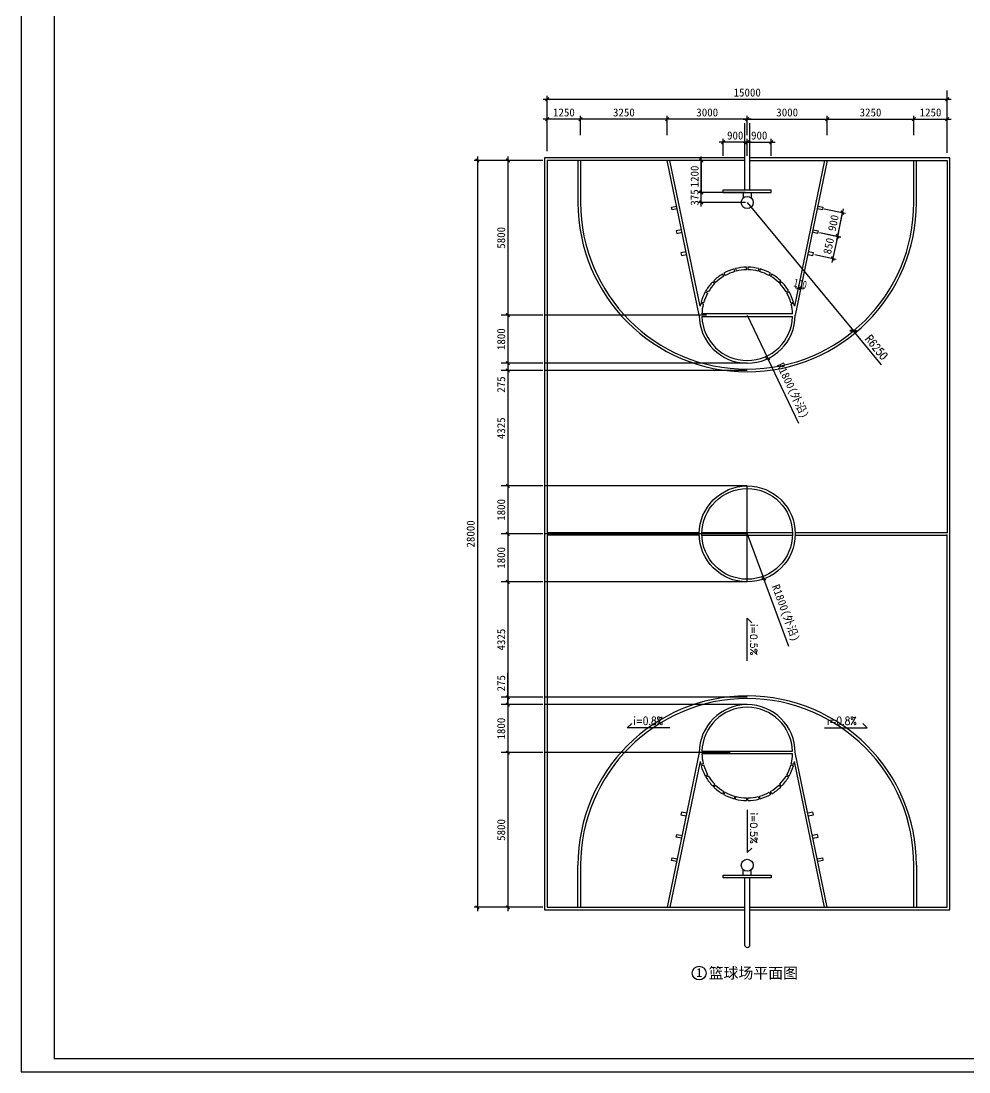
# Model space of a CAD drawing. Header units: inches. Extents: x -2316 to 955, y -265 to 742.
# Drawn here: x 59.5 to 415.1, y -265.1 to 128.9 of the extents above; entities that cross this region are included whole.
import ezdxf

# ---------------------------------------------------------------- set-up
doc = ezdxf.new("R2010")
doc.units = ezdxf.units.IN
doc.header["$LTSCALE"] = 1000
doc.header["$MEASUREMENT"] = 0
doc.linetypes.add('ACAD_ISO02W100', pattern=[15, 12, -3])
doc.layers.add('0zd', color=255, linetype='Continuous')
doc.layers.add('文字和字符', color=7, linetype='Continuous')
doc.styles.add('DIM_FONT', font='SIMPLEX.shx', dxfattribs={"width": 0.8})
doc.styles.get("Standard").update_dxf_attribs({"font": ''})
doc.styles.add('宋体', font='', dxfattribs={"width": 0.8})
doc.styles.add('样式 2', font='')
doc.styles.get('Standard').set_extended_font_data('SimSun')
doc.styles.get('宋体').set_extended_font_data('SimSun')
doc.styles.get('样式 2').set_extended_font_data('SimSun')
doc.dimstyles.new('DIMN25', dxfattribs={"dimscale": 0.25, "dimtxt": 12, "dimasz": 0.03, "dimexe": 2, "dimexo": 4, "dimgap": 1, "dimtad": 1, "dimdec": 1, "dimzin": 0, "dimdsep": 46, "dimtxsty": 'DIM_FONT', "dimblk": '_DIMX', "dimcen": 0, "dimdle": 0.375, "dimclrt": 7, "dimadec": 0, "dimazin": 0, "dimtfac": 1, "dimtdec": 1, "dimtix": 1, "dimtmove": 2, "dimatfit": 3, "dimldrblk": '_DIMX', "dimfxl": 1, "dimtolj": 1, "dimtzin": 0, "dimarcsym": 0})
doc.dimstyles.new('ISO-25', dxfattribs={"dimtxt": 2.5, "dimasz": 2.5, "dimexe": 1.25, "dimexo": 0.625, "dimtad": 1, "dimtxsty": 'Standard', "dimblk": 'ARCHTICK', "dimcen": 2.5, "dimadec": 0, "dimazin": 0, "dimtfac": 1, "dimtmove": 0, "dimatfit": 3, "dimldrblk": 'ARCHTICK', "dimfxl": 1.25, "dimarcsym": 0})

# ---------------------------------------------------------------- blocks, each defined once
blk = doc.blocks.new('_ArchTick')
at = {"color": 0, "linetype": 'ByBlock', "const_width": 0.4}
blk.add_lwpolyline([(-0.5, -0.5), (0.5, 0.5)], dxfattribs=at)
blk = doc.blocks.new('*D508')
at = {"color": 0, "lineweight": -2, "transparency": 16777216}
for p, q in [((-1.5, 146.84), (10.5, 146.84)), ((0, 141.72), (0, 148.09)), ((9, 141.72), (9, 148.09))]:
    blk.add_line(p, q, dxfattribs=at)
at = {"layer": 'Defpoints', "color": 0, "transparency": 16777216}
for p in [(9, 146.84), (0, 141.09), (9, 141.09)]:
    blk.add_point(p, dxfattribs=at)
at = {"color": 0, "lineweight": -2, "transparency": 16777216, "xscale": 1.3, "yscale": 1.3, "zscale": 1.3, "rotation": 180}
blk.add_blockref('_ArchTick', (0, 146.84), dxfattribs=at)
at = {"color": 0, "lineweight": -2, "transparency": 16777216, "xscale": 1.3, "yscale": 1.3, "zscale": 1.3}
blk.add_blockref('_ArchTick', (9, 146.84), dxfattribs=at)
at = {"color": 0, "transparency": 16777216, "insert": (4.5, 149.34), "char_height": 3, "attachment_point": 5}
blk.add_mtext('900', dxfattribs=at)
blk = doc.blocks.new('*D509')
at = {"color": 0, "lineweight": -2, "transparency": 16777216}
for p, q in [((1.5, 146.84), (-10.5, 146.84)), ((-9, 141.78), (-9, 148.09)), ((0, 141.78), (0, 148.09))]:
    blk.add_line(p, q, dxfattribs=at)
at = {"layer": 'Defpoints', "color": 0, "transparency": 16777216}
for p in [(-9, 146.84), (-9, 141.16), (0, 141.16)]:
    blk.add_point(p, dxfattribs=at)
at = {"color": 0, "lineweight": -2, "transparency": 16777216, "xscale": 1.3, "yscale": 1.3, "zscale": 1.3, "rotation": 180}
blk.add_blockref('_ArchTick', (-9, 146.84), dxfattribs=at)
at = {"color": 0, "lineweight": -2, "transparency": 16777216, "xscale": 1.3, "yscale": 1.3, "zscale": 1.3}
blk.add_blockref('_ArchTick', (0, 146.84), dxfattribs=at)
at = {"color": 0, "transparency": 16777216, "insert": (-4.5, 149.34), "char_height": 3, "attachment_point": 5}
blk.add_mtext('900', dxfattribs=at)
blk = doc.blocks.new('*D510')
at = {"color": 0, "lineweight": -2, "transparency": 16777216}
for p, q in [((1.5, 155.49), (-31.5, 155.49)), ((-30, 149.49), (-30, 156.74)), ((0, 149.49), (0, 156.74))]:
    blk.add_line(p, q, dxfattribs=at)
at = {"layer": 'Defpoints', "color": 0, "transparency": 16777216}
for p in [(-30, 155.49), (-30, 148.86), (0, 148.86)]:
    blk.add_point(p, dxfattribs=at)
at = {"color": 0, "lineweight": -2, "transparency": 16777216, "xscale": 1.3, "yscale": 1.3, "zscale": 1.3, "rotation": 180}
blk.add_blockref('_ArchTick', (-30, 155.49), dxfattribs=at)
at = {"color": 0, "lineweight": -2, "transparency": 16777216, "xscale": 1.3, "yscale": 1.3, "zscale": 1.3}
blk.add_blockref('_ArchTick', (0, 155.49), dxfattribs=at)
at = {"color": 0, "transparency": 16777216, "insert": (-15, 157.99), "char_height": 3, "attachment_point": 5}
blk.add_mtext('3000', dxfattribs=at)
blk = doc.blocks.new('*D511')
at = {"color": 0, "lineweight": -2, "transparency": 16777216}
for p, q in [((-28.5, 155.49), (-64, 155.49)), ((-62.5, 149.49), (-62.5, 156.74)), ((-30, 149.49), (-30, 156.74))]:
    blk.add_line(p, q, dxfattribs=at)
at = {"layer": 'Defpoints', "color": 0, "transparency": 16777216}
for p in [(-62.5, 155.49), (-62.5, 148.86), (-30, 148.86)]:
    blk.add_point(p, dxfattribs=at)
at = {"color": 0, "lineweight": -2, "transparency": 16777216, "xscale": 1.3, "yscale": 1.3, "zscale": 1.3, "rotation": 180}
blk.add_blockref('_ArchTick', (-62.5, 155.49), dxfattribs=at)
at = {"color": 0, "lineweight": -2, "transparency": 16777216, "xscale": 1.3, "yscale": 1.3, "zscale": 1.3}
blk.add_blockref('_ArchTick', (-30, 155.49), dxfattribs=at)
at = {"color": 0, "transparency": 16777216, "insert": (-46.25, 157.99), "char_height": 3, "attachment_point": 5}
blk.add_mtext('3250', dxfattribs=at)
blk = doc.blocks.new('*D512')
at = {"color": 0, "lineweight": -2, "transparency": 16777216}
for p, q in [((-61, 155.49), (-76.5, 155.49)), ((-75, 149.49), (-75, 156.74)), ((-62.5, 149.49), (-62.5, 156.74))]:
    blk.add_line(p, q, dxfattribs=at)
at = {"layer": 'Defpoints', "color": 0, "transparency": 16777216}
for p in [(-75, 155.49), (-75, 148.86), (-62.5, 148.86)]:
    blk.add_point(p, dxfattribs=at)
at = {"color": 0, "lineweight": -2, "transparency": 16777216, "xscale": 1.3, "yscale": 1.3, "zscale": 1.3, "rotation": 180}
blk.add_blockref('_ArchTick', (-75, 155.49), dxfattribs=at)
at = {"color": 0, "lineweight": -2, "transparency": 16777216, "xscale": 1.3, "yscale": 1.3, "zscale": 1.3}
blk.add_blockref('_ArchTick', (-62.5, 155.49), dxfattribs=at)
at = {"color": 0, "transparency": 16777216, "insert": (-68.75, 157.99), "char_height": 3, "attachment_point": 5}
blk.add_mtext('1250', dxfattribs=at)
blk = doc.blocks.new('*D513')
at = {"color": 0, "lineweight": -2, "transparency": 16777216}
for p, q in [((-76.5, 162.95), (76.5, 162.95)), ((-75, 143.48), (-75, 164.2)), ((75, 143.48), (75, 164.2))]:
    blk.add_line(p, q, dxfattribs=at)
at = {"layer": 'Defpoints', "color": 0, "transparency": 16777216}
for p in [(75, 162.95), (-75, 142.85), (75, 142.85)]:
    blk.add_point(p, dxfattribs=at)
at = {"color": 0, "lineweight": -2, "transparency": 16777216, "xscale": 1.3, "yscale": 1.3, "zscale": 1.3, "rotation": 180}
blk.add_blockref('_ArchTick', (-75, 162.95), dxfattribs=at)
at = {"color": 0, "lineweight": -2, "transparency": 16777216, "xscale": 1.3, "yscale": 1.3, "zscale": 1.3}
blk.add_blockref('_ArchTick', (75, 162.95), dxfattribs=at)
at = {"color": 0, "transparency": 16777216, "insert": (0, 165.45), "char_height": 3, "attachment_point": 5}
blk.add_mtext('15000', dxfattribs=at)
blk = doc.blocks.new('*D376')
at = {"color": 0, "lineweight": -2, "transparency": 16777216}
for p, q in [((-970.53, 83.89), (-979.37, 83.89)), ((-978.12, 70.39), (-978.12, 85.39)), ((-970.53, 71.89), (-979.37, 71.89))]:
    blk.add_line(p, q, dxfattribs=at)
at = {"layer": 'Defpoints', "color": 0, "transparency": 16777216}
for p in [(-978.12, 83.89), (-969.9, 83.89), (-969.9, 71.89)]:
    blk.add_point(p, dxfattribs=at)
at = {"color": 0, "lineweight": -2, "transparency": 16777216, "xscale": 1.3, "yscale": 1.3, "zscale": 1.3}
for p, rotation in [((-978.12, 83.89), 90), ((-978.12, 71.89), 270)]:
    blk.add_blockref('_ArchTick', p, dxfattribs=dict(at, rotation=rotation))
at = {"color": 0, "transparency": 16777216, "insert": (-980.62, 77.89), "char_height": 3, "attachment_point": 5, "rotation": 90}
blk.add_mtext('1200', dxfattribs=at)
blk = doc.blocks.new('*D377')
at = {"color": 0, "lineweight": -2, "transparency": 16777216}
for p, q in [((-961.53, 71.89), (-979.37, 71.89)), ((-978.12, 66.64), (-978.12, 73.39)), ((-961.53, 68.14), (-979.37, 68.14))]:
    blk.add_line(p, q, dxfattribs=at)
at = {"layer": 'Defpoints', "color": 0, "transparency": 16777216}
for p in [(-978.12, 71.89), (-960.9, 71.89), (-960.9, 68.14)]:
    blk.add_point(p, dxfattribs=at)
at = {"color": 0, "lineweight": -2, "transparency": 16777216, "xscale": 1.3, "yscale": 1.3, "zscale": 1.3}
for p, rotation in [((-978.12, 71.89), 90), ((-978.12, 68.14), 270)]:
    blk.add_blockref('_ArchTick', p, dxfattribs=dict(at, rotation=rotation))
at = {"color": 0, "transparency": 16777216, "insert": (-980.62, 70.01), "char_height": 3, "attachment_point": 5, "rotation": 90}
blk.add_mtext('375', dxfattribs=at)
blk = doc.blocks.new('*D521')
at = {"color": 0, "lineweight": -2, "transparency": 16777216}
for p, q in [((28.92, 121.84), (36.89, 120.19)), ((35.97, 121.92), (33.54, 110.16)), ((27.1, 113.03), (35.07, 111.38))]:
    blk.add_line(p, q, dxfattribs=at)
at = {"layer": 'Defpoints', "color": 0, "transparency": 16777216}
for p in [(28.31, 121.97), (26.49, 113.15), (33.84, 111.63)]:
    blk.add_point(p, dxfattribs=at)
at = {"color": 0, "lineweight": -2, "transparency": 16777216, "xscale": 1.3, "yscale": 1.3, "zscale": 1.3}
for p, rotation in [((35.67, 120.45), 78.31063082075683), ((33.84, 111.63), 258.3106308207569)]:
    blk.add_blockref('_ArchTick', p, dxfattribs=dict(at, rotation=rotation))
at = {"color": 0, "transparency": 16777216, "insert": (32.31, 116.55), "char_height": 3, "attachment_point": 5, "rotation": 78.3106}
blk.add_mtext('900', dxfattribs=at)
blk = doc.blocks.new('*D378')
at = {"color": 0, "lineweight": -2, "transparency": 16777216}
for p, q in [((-933.74, 56.9), (-925.79, 55.19)), ((-926.69, 56.92), (-929.11, 45.68)), ((-935.53, 48.59), (-927.57, 46.88))]:
    blk.add_line(p, q, dxfattribs=at)
at = {"layer": 'Defpoints', "color": 0, "transparency": 16777216}
for p in [(-934.35, 57.03), (-936.14, 48.72), (-928.79, 47.14)]:
    blk.add_point(p, dxfattribs=at)
at = {"color": 0, "lineweight": -2, "transparency": 16777216, "xscale": 1.3, "yscale": 1.3, "zscale": 1.3}
for p, rotation in [((-927.01, 55.45), 77.88934591628517), ((-928.79, 47.14), 257.8893459162852)]:
    blk.add_blockref('_ArchTick', p, dxfattribs=dict(at, rotation=rotation))
at = {"color": 0, "transparency": 16777216, "insert": (-930.35, 51.82), "char_height": 3, "attachment_point": 5, "rotation": 77.8893}
blk.add_mtext('850', dxfattribs=at)
blk = doc.blocks.new('_DIMX')
blk.add_line((-150, 0), (150, 0))
at = {"const_width": 50}
blk.add_lwpolyline([(-70, -70), (70, 70)], dxfattribs=at)
blk = doc.blocks.new('*D514')
at = {"color": 0, "lineweight": -2, "transparency": 16777216}
for p, q in [((19.07, 92.16), (19.07, 92.16)), ((19.08, 92.16), (20.06, 91.96)), ((19.28, 93.14), (19.18, 92.65)), ((20.07, 91.95), (20.07, 91.95)), ((20.26, 92.94), (20.16, 92.45))]:
    blk.add_line(p, q, dxfattribs=at)
at = {"layer": 'Defpoints', "color": 0, "transparency": 16777216}
for p in [(19.08, 92.16), (20.06, 91.96), (20.06, 91.96)]:
    blk.add_point(p, dxfattribs=at)
at = {"color": 0, "lineweight": -2, "transparency": 16777216, "xscale": 0.0075, "yscale": 0.0075, "zscale": 0.0075}
for p, rotation in [((19.08, 92.16), 348.3106308461524), ((20.06, 91.96), 168.3106308461524)]:
    blk.add_blockref('_DIMX', p, dxfattribs=dict(at, rotation=rotation))
at = {"color": 7, "transparency": 16777216, "insert": (19.92, 93.77), "char_height": 3, "attachment_point": 5, "rotation": 348.3106, "style": '宋体'}
blk.add_mtext('\\A1;100', dxfattribs=at)
blk = doc.blocks.new('*D515')
at = {"color": 0, "lineweight": -2, "transparency": 16777216}
for p in [(0, 82), (19.31, 41.35)]:
    blk.add_line(p, (7.72, 65.74), dxfattribs=at)
at = {"layer": 'Defpoints', "color": 0, "transparency": 16777216}
for p in [(0, 82), (7.72, 65.74)]:
    blk.add_point(p, dxfattribs=at)
at = {"color": 0, "lineweight": -2, "transparency": 16777216, "xscale": 1.3, "yscale": 1.3, "zscale": 1.3, "rotation": 115.4109211447206}
blk.add_blockref('_ArchTick', (7.72, 65.74), dxfattribs=at)
at = {"color": 0, "transparency": 16777216, "insert": (16.72, 53.63), "char_height": 3, "attachment_point": 5, "rotation": 295.4109}
blk.add_mtext('R1800(外沿)', dxfattribs=at)
blk = doc.blocks.new('*D516')
at = {"color": 0, "lineweight": -2, "transparency": 16777216}
for p in [(0, 0), (15.61, -42.21)]:
    blk.add_line(p, (6.24, -16.88), dxfattribs=at)
at = {"layer": 'Defpoints', "color": 0, "transparency": 16777216}
for p in [(0, 0), (6.24, -16.88)]:
    blk.add_point(p, dxfattribs=at)
at = {"color": 0, "lineweight": -2, "transparency": 16777216, "xscale": 1.3, "yscale": 1.3, "zscale": 1.3, "rotation": 110.291299989777}
blk.add_blockref('_ArchTick', (6.24, -16.88), dxfattribs=at)
at = {"color": 0, "transparency": 16777216, "insert": (14.13, -29.75), "char_height": 3, "attachment_point": 5, "rotation": 290.2913}
blk.add_mtext('R1800(外沿)', dxfattribs=at)
blk = doc.blocks.new('*D379')
at = {"color": 0, "lineweight": -2, "transparency": 16777216}
for p, q in [((-1037.53, 25.89), (-1051.92, 25.89)), ((-1050.67, 27.39), (-1050.67, 6.39)), ((-1037.53, 7.89), (-1051.92, 7.89))]:
    blk.add_line(p, q, dxfattribs=at)
at = {"layer": 'Defpoints', "color": 0, "transparency": 16777216}
for p in [(-1036.9, 25.89), (-1050.67, 7.89), (-1036.9, 7.89)]:
    blk.add_point(p, dxfattribs=at)
at = {"color": 0, "lineweight": -2, "transparency": 16777216, "xscale": 1.3, "yscale": 1.3, "zscale": 1.3}
for p, rotation in [((-1050.67, 25.89), 90), ((-1050.67, 7.89), 270)]:
    blk.add_blockref('_ArchTick', p, dxfattribs=dict(at, rotation=rotation))
at = {"color": 0, "transparency": 16777216, "insert": (-1053.17, 16.89), "char_height": 3, "attachment_point": 5, "rotation": 90}
blk.add_mtext('1800', dxfattribs=at)
blk = doc.blocks.new('*D380')
at = {"color": 0, "lineweight": -2, "transparency": 16777216}
for p, q in [((-1037.53, 7.89), (-1051.92, 7.89)), ((-1050.67, 9.39), (-1050.67, 5.14)), ((-1037.53, 5.14), (-1051.92, 5.14)), ((-1050.67, 5.14), (-1050.67, -4.08))]:
    blk.add_line(p, q, dxfattribs=at)
at = {"layer": 'Defpoints', "color": 0, "transparency": 16777216}
for p in [(-1036.9, 7.89), (-1050.67, 5.14), (-1036.9, 5.14)]:
    blk.add_point(p, dxfattribs=at)
at = {"color": 0, "lineweight": -2, "transparency": 16777216, "xscale": 1.3, "yscale": 1.3, "zscale": 1.3}
for p, rotation in [((-1050.67, 7.89), 90), ((-1050.67, 5.14), 270)]:
    blk.add_blockref('_ArchTick', p, dxfattribs=dict(at, rotation=rotation))
at = {"color": 0, "transparency": 16777216, "insert": (-1053.17, -0.12), "char_height": 3, "attachment_point": 5, "rotation": 90}
blk.add_mtext('275', dxfattribs=at)
blk = doc.blocks.new('*D381')
at = {"color": 0, "lineweight": -2, "transparency": 16777216}
for p, q in [((-1037.53, 5.14), (-1051.92, 5.14)), ((-1050.67, 6.64), (-1050.67, -39.61)), ((-1037.53, -38.11), (-1051.92, -38.11))]:
    blk.add_line(p, q, dxfattribs=at)
at = {"layer": 'Defpoints', "color": 0, "transparency": 16777216}
for p in [(-1036.9, 5.14), (-1050.67, -38.11), (-1036.9, -38.11)]:
    blk.add_point(p, dxfattribs=at)
at = {"color": 0, "lineweight": -2, "transparency": 16777216, "xscale": 1.3, "yscale": 1.3, "zscale": 1.3}
for p, rotation in [((-1050.67, 5.14), 90), ((-1050.67, -38.11), 270)]:
    blk.add_blockref('_ArchTick', p, dxfattribs=dict(at, rotation=rotation))
at = {"color": 0, "transparency": 16777216, "insert": (-1053.17, -16.49), "char_height": 3, "attachment_point": 5, "rotation": 90}
blk.add_mtext('4325', dxfattribs=at)
blk = doc.blocks.new('*D382')
at = {"color": 0, "lineweight": -2, "transparency": 16777216}
for p, q in [((-1037.53, -38.11), (-1051.92, -38.11)), ((-1050.67, -36.61), (-1050.67, -57.61)), ((-1037.53, -56.11), (-1051.92, -56.11))]:
    blk.add_line(p, q, dxfattribs=at)
at = {"layer": 'Defpoints', "color": 0, "transparency": 16777216}
for p in [(-1036.9, -38.11), (-1050.67, -56.11), (-1036.9, -56.11)]:
    blk.add_point(p, dxfattribs=at)
at = {"color": 0, "lineweight": -2, "transparency": 16777216, "xscale": 1.3, "yscale": 1.3, "zscale": 1.3}
for p, rotation in [((-1050.67, -38.11), 90), ((-1050.67, -56.11), 270)]:
    blk.add_blockref('_ArchTick', p, dxfattribs=dict(at, rotation=rotation))
at = {"color": 0, "transparency": 16777216, "insert": (-1053.17, -47.11), "char_height": 3, "attachment_point": 5, "rotation": 90}
blk.add_mtext('1800', dxfattribs=at)
blk = doc.blocks.new('*D383')
at = {"color": 0, "lineweight": -2, "transparency": 16777216}
for p, q in [((-1050.67, -54.61), (-1050.67, -75.61)), ((-1037.53, -56.11), (-1051.92, -56.11)), ((-1037.53, -74.11), (-1051.92, -74.11))]:
    blk.add_line(p, q, dxfattribs=at)
at = {"layer": 'Defpoints', "color": 0, "transparency": 16777216}
for p in [(-1036.9, -56.11), (-1050.67, -74.11), (-1036.9, -74.11)]:
    blk.add_point(p, dxfattribs=at)
at = {"color": 0, "lineweight": -2, "transparency": 16777216, "xscale": 1.3, "yscale": 1.3, "zscale": 1.3}
for p, rotation in [((-1050.67, -56.11), 90), ((-1050.67, -74.11), 270)]:
    blk.add_blockref('_ArchTick', p, dxfattribs=dict(at, rotation=rotation))
at = {"color": 0, "transparency": 16777216, "insert": (-1053.17, -65.11), "char_height": 3, "attachment_point": 5, "rotation": 90}
blk.add_mtext('1800', dxfattribs=at)
blk = doc.blocks.new('*D384')
at = {"color": 0, "lineweight": -2, "transparency": 16777216}
for p, q in [((-1037.53, -74.11), (-1051.92, -74.11)), ((-1050.67, -72.61), (-1050.67, -118.86)), ((-1037.53, -117.36), (-1051.92, -117.36))]:
    blk.add_line(p, q, dxfattribs=at)
at = {"layer": 'Defpoints', "color": 0, "transparency": 16777216}
for p in [(-1036.9, -74.11), (-1050.67, -117.36), (-1036.9, -117.36)]:
    blk.add_point(p, dxfattribs=at)
at = {"color": 0, "lineweight": -2, "transparency": 16777216, "xscale": 1.3, "yscale": 1.3, "zscale": 1.3}
for p, rotation in [((-1050.67, -74.11), 90), ((-1050.67, -117.36), 270)]:
    blk.add_blockref('_ArchTick', p, dxfattribs=dict(at, rotation=rotation))
at = {"color": 0, "transparency": 16777216, "insert": (-1053.17, -95.74), "char_height": 3, "attachment_point": 5, "rotation": 90}
blk.add_mtext('4325', dxfattribs=at)
blk = doc.blocks.new('*D522')
at = {"color": 0, "lineweight": -2, "transparency": 16777216}
for p, q in [((-89.76, -61.25), (-89.76, -52.03)), ((-76.62, -61.25), (-91.01, -61.25)), ((-89.76, -64), (-89.76, -59.75)), ((-76.62, -64), (-91.01, -64))]:
    blk.add_line(p, q, dxfattribs=at)
at = {"layer": 'Defpoints', "color": 0, "transparency": 16777216}
for p in [(-76, -61.25), (-89.76, -64), (-76, -64)]:
    blk.add_point(p, dxfattribs=at)
at = {"color": 0, "lineweight": -2, "transparency": 16777216, "xscale": 1.3, "yscale": 1.3, "zscale": 1.3}
for p, rotation in [((-89.76, -61.25), 90), ((-89.76, -64), 270)]:
    blk.add_blockref('_ArchTick', p, dxfattribs=dict(at, rotation=rotation))
at = {"color": 0, "transparency": 16777216, "insert": (-92.26, -55.99), "char_height": 3, "attachment_point": 5, "rotation": 90}
blk.add_mtext('275', dxfattribs=at)
blk = doc.blocks.new('*D385')
at = {"color": 0, "lineweight": -2, "transparency": 16777216}
for p, q in [((-1037.53, -120.11), (-1051.92, -120.11)), ((-1050.67, -118.61), (-1050.67, -139.61)), ((-1037.53, -138.11), (-1051.92, -138.11))]:
    blk.add_line(p, q, dxfattribs=at)
at = {"layer": 'Defpoints', "color": 0, "transparency": 16777216}
for p in [(-1036.9, -120.11), (-1050.67, -138.11), (-1036.9, -138.11)]:
    blk.add_point(p, dxfattribs=at)
at = {"color": 0, "lineweight": -2, "transparency": 16777216, "xscale": 1.3, "yscale": 1.3, "zscale": 1.3}
for p, rotation in [((-1050.67, -120.11), 90), ((-1050.67, -138.11), 270)]:
    blk.add_blockref('_ArchTick', p, dxfattribs=dict(at, rotation=rotation))
at = {"color": 0, "transparency": 16777216, "insert": (-1053.17, -129.11), "char_height": 3, "attachment_point": 5, "rotation": 90}
blk.add_mtext('1800', dxfattribs=at)
blk = doc.blocks.new('*D386')
at = {"color": 0, "lineweight": -2, "transparency": 16777216}
for p, q in [((-1050.67, -136.61), (-1050.67, -197.61)), ((-1037.53, -138.11), (-1051.92, -138.11)), ((-1037.53, -196.11), (-1051.92, -196.11))]:
    blk.add_line(p, q, dxfattribs=at)
at = {"layer": 'Defpoints', "color": 0, "transparency": 16777216}
for p in [(-1036.9, -138.11), (-1050.67, -196.11), (-1036.9, -196.11)]:
    blk.add_point(p, dxfattribs=at)
at = {"color": 0, "lineweight": -2, "transparency": 16777216, "xscale": 1.3, "yscale": 1.3, "zscale": 1.3}
for p, rotation in [((-1050.67, -138.11), 90), ((-1050.67, -196.11), 270)]:
    blk.add_blockref('_ArchTick', p, dxfattribs=dict(at, rotation=rotation))
at = {"color": 0, "transparency": 16777216, "insert": (-1053.17, -167.11), "char_height": 3, "attachment_point": 5, "rotation": 90}
blk.add_mtext('5800', dxfattribs=at)
blk = doc.blocks.new('*D387')
at = {"color": 0, "lineweight": -2, "transparency": 16777216}
for p, q in [((-1037.53, 83.89), (-1051.92, 83.89)), ((-1050.67, 85.39), (-1050.67, 24.39)), ((-1037.53, 25.89), (-1051.92, 25.89))]:
    blk.add_line(p, q, dxfattribs=at)
at = {"layer": 'Defpoints', "color": 0, "transparency": 16777216}
for p in [(-1036.9, 83.89), (-1050.67, 25.89), (-1036.9, 25.89)]:
    blk.add_point(p, dxfattribs=at)
at = {"color": 0, "lineweight": -2, "transparency": 16777216, "xscale": 1.3, "yscale": 1.3, "zscale": 1.3}
for p, rotation in [((-1050.67, 83.89), 90), ((-1050.67, 25.89), 270)]:
    blk.add_blockref('_ArchTick', p, dxfattribs=dict(at, rotation=rotation))
at = {"color": 0, "transparency": 16777216, "insert": (-1053.17, 54.89), "char_height": 3, "attachment_point": 5, "rotation": 90}
blk.add_mtext('5800', dxfattribs=at)
blk = doc.blocks.new('*D517')
at = {"color": 0, "lineweight": -2, "transparency": 16777216}
for p, q in [((-76.62, 140), (-102.47, 140)), ((-101.22, 141.5), (-101.22, -141.5)), ((-76.62, -140), (-102.47, -140))]:
    blk.add_line(p, q, dxfattribs=at)
at = {"layer": 'Defpoints', "color": 0, "transparency": 16777216}
for p in [(-76, 140), (-101.22, -140), (-76, -140)]:
    blk.add_point(p, dxfattribs=at)
at = {"color": 0, "lineweight": -2, "transparency": 16777216, "xscale": 1.3, "yscale": 1.3, "zscale": 1.3}
for p, rotation in [((-101.22, 140), 90), ((-101.22, -140), 270)]:
    blk.add_blockref('_ArchTick', p, dxfattribs=dict(at, rotation=rotation))
at = {"color": 0, "transparency": 16777216, "insert": (-103.72, 0), "char_height": 3, "attachment_point": 5, "rotation": 90}
blk.add_mtext('28000', dxfattribs=at)
blk = doc.blocks.new('*D518')
at = {"color": 0, "lineweight": -2, "transparency": 16777216}
for p, q in [((-1.5, 155.49), (31.5, 155.49)), ((0, 149.49), (0, 156.74)), ((30, 149.49), (30, 156.74))]:
    blk.add_line(p, q, dxfattribs=at)
at = {"layer": 'Defpoints', "color": 0, "transparency": 16777216}
for p in [(30, 155.49), (0, 148.86), (30, 148.86)]:
    blk.add_point(p, dxfattribs=at)
at = {"color": 0, "lineweight": -2, "transparency": 16777216, "xscale": 1.3, "yscale": 1.3, "zscale": 1.3, "rotation": 180}
blk.add_blockref('_ArchTick', (0, 155.49), dxfattribs=at)
at = {"color": 0, "lineweight": -2, "transparency": 16777216, "xscale": 1.3, "yscale": 1.3, "zscale": 1.3}
blk.add_blockref('_ArchTick', (30, 155.49), dxfattribs=at)
at = {"color": 0, "transparency": 16777216, "insert": (15, 157.99), "char_height": 3, "attachment_point": 5}
blk.add_mtext('3000', dxfattribs=at)
blk = doc.blocks.new('*D519')
at = {"color": 0, "lineweight": -2, "transparency": 16777216}
for p, q in [((28.5, 155.49), (64, 155.49)), ((30, 149.49), (30, 156.74)), ((62.5, 149.49), (62.5, 156.74))]:
    blk.add_line(p, q, dxfattribs=at)
at = {"layer": 'Defpoints', "color": 0, "transparency": 16777216}
for p in [(62.5, 155.49), (30, 148.86), (62.5, 148.86)]:
    blk.add_point(p, dxfattribs=at)
at = {"color": 0, "lineweight": -2, "transparency": 16777216, "xscale": 1.3, "yscale": 1.3, "zscale": 1.3, "rotation": 180}
blk.add_blockref('_ArchTick', (30, 155.49), dxfattribs=at)
at = {"color": 0, "lineweight": -2, "transparency": 16777216, "xscale": 1.3, "yscale": 1.3, "zscale": 1.3}
blk.add_blockref('_ArchTick', (62.5, 155.49), dxfattribs=at)
at = {"color": 0, "transparency": 16777216, "insert": (46.25, 157.99), "char_height": 3, "attachment_point": 5}
blk.add_mtext('3250', dxfattribs=at)
blk = doc.blocks.new('*D520')
at = {"color": 0, "lineweight": -2, "transparency": 16777216}
for p, q in [((61, 155.49), (76.5, 155.49)), ((62.5, 149.49), (62.5, 156.74)), ((75, 149.49), (75, 156.74))]:
    blk.add_line(p, q, dxfattribs=at)
at = {"layer": 'Defpoints', "color": 0, "transparency": 16777216}
for p in [(75, 155.49), (62.5, 148.86), (75, 148.86)]:
    blk.add_point(p, dxfattribs=at)
at = {"color": 0, "lineweight": -2, "transparency": 16777216, "xscale": 1.3, "yscale": 1.3, "zscale": 1.3, "rotation": 180}
blk.add_blockref('_ArchTick', (62.5, 155.49), dxfattribs=at)
at = {"color": 0, "lineweight": -2, "transparency": 16777216, "xscale": 1.3, "yscale": 1.3, "zscale": 1.3}
blk.add_blockref('_ArchTick', (75, 155.49), dxfattribs=at)
at = {"color": 0, "transparency": 16777216, "insert": (68.75, 157.99), "char_height": 3, "attachment_point": 5}
blk.add_mtext('1250', dxfattribs=at)
blk = doc.blocks.new('TKK')
at = {"layer": '文字和字符'}
blk.add_lwpolyline([(0, 0), (1189, 0), (1189, 841), (0, 841)], close=True, dxfattribs=at)
at = {"layer": '文字和字符', "const_width": 1}
blk.add_lwpolyline([(25, 10), (1179, 10), (1179, 831), (25, 831)], close=True, dxfattribs=at)
blk = doc.blocks.new('lqc')
for p, q in [((75, 142.85), (75, 166.22)), ((-101.22, 140), (-101.22, -140)), ((-77.85, 140), (-92.26, 140)), ((-89.76, 140), (-89.76, 82)), ((-17.21, 140), (-17.21, 128)), ((-17.21, 128), (-17.21, 130)), ((0, 124.25), (39.84, 76.09)), ((35.67, 120.45), (33.84, 111.63)), ((-77.85, 82), (-92.26, 82)), ((-77.85, 82), (-92.26, 82)), ((50.33, 63.41), (39.84, 76.09)), ((-77.85, 64), (-92.26, 64)), ((-77.85, 64), (-92.26, 64)), ((-77.85, 61.25), (-92.26, 61.25)), ((-77.85, 61.25), (-92.26, 61.25)), ((-77.85, 18), (-92.26, 18)), ((-77.85, 18), (-92.26, 18)), ((-77.85, 0), (-92.26, 0)), ((-77.85, 0), (-92.26, 0)), ((-77.85, -18), (-92.26, -18)), ((-77.85, -18), (-92.26, -18)), ((0, -31.62), (1.7, -33.32)), ((0, -47.62), (0, -31.62)), ((-77.85, -61.25), (-92.26, -61.25)), ((-77.85, -61.25), (-92.26, -61.25)), ((-77.85, -64), (-92.26, -64)), ((-77.85, -64), (-92.26, -64)), ((-45, -72.75), (-43.3, -71.05)), ((-29, -72.75), (-45, -72.75)), ((29, -72.75), (45, -72.75)), ((45, -72.75), (43.3, -71.05)), ((-77.85, -82), (-92.26, -82)), ((-77.85, -82), (-92.26, -82)), ((-89.76, -82), (-89.76, -140)), ((0, -103.5), (0, -119.5)), ((0, -119.5), (1.7, -117.8)), ((-77.85, -140), (-92.26, -140))]:
    blk.add_line(p, q)
at = {"color": 0}
for p, q in [((-1, 154), (-1, 129)), ((1, 129), (1, 154)), ((-76, 141), (-76, -141)), ((-1, 141), (-76, 141)), ((-1, 140), (-75, 140)), ((-75, 140), (-75, 0.5)), ((-63.5, 140), (-63.5, 124.25)), ((-62.5, 140), (-62.5, 124.25)), ((-18, 82), (-30, 140)), ((-17.68, 85.38), (-28.98, 140)), ((76, 141), (1, 141)), ((1, 140), (75, 140)), ((28.98, 140), (17.68, 85.38)), ((30, 140), (18, 82)), ((62.5, 124.25), (62.5, 140)), ((63.5, 124.25), (63.5, 140)), ((75, 140), (75, 0.25)), ((76, -141), (76, 141)), ((-9, 129), (9, 129)), ((-9, 128), (-9, 129)), ((-9, 128), (9, 128)), ((-1.5, 128), (-1.5, 125.93)), ((1.5, 128), (1.5, 125.93)), ((9, 128), (9, 129)), ((-28.41, 122.46), (-26.45, 122.86)), ((-28.21, 121.48), (-28.41, 122.46)), ((26.45, 122.86), (28.41, 122.46)), ((28.41, 122.46), (28.21, 121.48)), ((-26.25, 121.88), (-28.21, 121.48)), ((28.21, 121.48), (26.25, 121.88)), ((-24.63, 114.05), (-26.59, 113.64)), ((-26.59, 113.64), (-26.39, 112.67)), ((-26.39, 112.67), (-24.43, 113.07)), ((26.39, 112.67), (24.43, 113.07)), ((24.63, 114.05), (26.59, 113.64)), ((26.59, 113.64), (26.39, 112.67)), ((-22.91, 105.73), (-24.87, 105.32)), ((-24.87, 105.32), (-24.66, 104.34)), ((-24.66, 104.34), (-22.71, 104.75)), ((22.71, 104.75), (24.66, 104.34)), ((24.87, 105.32), (22.91, 105.73)), ((24.66, 104.34), (24.87, 105.32)), ((-4.64, 98.35), (-4.9, 99.32)), ((-4.42, 99.45), (-4.16, 98.48)), ((-0.25, 99), (-0.25, 100)), ((0.25, 100), (0.25, 99)), ((4.16, 98.48), (4.42, 99.45)), ((4.9, 99.32), (4.64, 98.35)), ((-12.55, 94.9), (-11.84, 94.2)), ((-8.72, 96.6), (-9.22, 97.46)), ((-8.78, 97.71), (-8.28, 96.85)), ((8.28, 96.85), (8.78, 97.71)), ((9.22, 97.46), (8.72, 96.6)), ((11.84, 94.2), (12.55, 94.9)), ((-14.85, 90.28), (-15.71, 90.78)), ((-14.6, 90.72), (-15.46, 91.22)), ((-12.9, 94.55), (-12.2, 93.84)), ((12.9, 94.55), (12.2, 93.84)), ((14.6, 90.72), (15.46, 91.22)), ((15.71, 90.78), (14.85, 90.28)), ((-17.32, 86.9), (-16.35, 86.64)), ((16.35, 86.64), (17.32, 86.9)), ((-16.48, 86.16), (-17.45, 86.42)), ((17.45, 86.42), (16.48, 86.16)), ((16.99, 82.5), (-16.99, 82.5)), ((-16.99, 81.5), (16.99, 81.5)), ((0, -18), (0, 18)), ((-75, 0.5), (-18, 0.5)), ((-16.99, 0.5), (16.99, 0.5)), ((18, 0.5), (75, 0.5)), ((-75, -0.5), (-75, -140)), ((-18, -0.5), (-75, -0.5)), ((-16.99, -0.5), (16.99, -0.5)), ((18, -0.5), (75, -0.5)), ((75, -140), (75, -0.25)), ((-18, -82), (-30, -140)), ((-16.99, -81.5), (16.99, -81.5)), ((16.99, -82.5), (-16.99, -82.5)), ((30, -140), (18, -82)), ((-17.68, -85.38), (-28.98, -140)), ((-16.48, -86.16), (-17.45, -86.42)), ((-17.32, -86.9), (-16.35, -86.64)), ((16.35, -86.64), (17.32, -86.9)), ((17.45, -86.42), (16.48, -86.16)), ((28.98, -140), (17.68, -85.38)), ((-14.85, -90.28), (-15.71, -90.78)), ((15.71, -90.78), (14.85, -90.28)), ((-15.46, -91.22), (-14.6, -90.72)), ((-12.2, -93.84), (-12.9, -94.55)), ((-12.55, -94.9), (-11.84, -94.2)), ((11.84, -94.2), (12.55, -94.9)), ((12.9, -94.55), (12.2, -93.84)), ((14.6, -90.72), (15.46, -91.22)), ((-8.72, -96.6), (-9.22, -97.46)), ((-8.78, -97.71), (-8.28, -96.85)), ((-4.64, -98.35), (-4.9, -99.32)), ((-4.42, -99.45), (-4.16, -98.48)), ((4.16, -98.48), (4.42, -99.45)), ((4.9, -99.32), (4.64, -98.35)), ((8.28, -96.85), (8.78, -97.71)), ((9.22, -97.46), (8.72, -96.6)), ((-0.25, -99), (-0.25, -100)), ((0.25, -100), (0.25, -99)), ((-24.66, -104.34), (-24.87, -105.32)), ((-24.87, -105.32), (-22.91, -105.73)), ((-22.71, -104.75), (-24.66, -104.34)), ((24.66, -104.34), (22.71, -104.75)), ((22.91, -105.73), (24.87, -105.32)), ((24.87, -105.32), (24.66, -104.34)), ((-26.59, -113.64), (-26.39, -112.67)), ((-24.63, -114.05), (-26.59, -113.64)), ((-26.39, -112.67), (-24.43, -113.07)), ((26.39, -112.67), (24.43, -113.07)), ((24.63, -114.05), (26.59, -113.64)), ((26.59, -113.64), (26.39, -112.67)), ((-28.41, -122.46), (-28.21, -121.48)), ((-28.21, -121.48), (-26.25, -121.88)), ((26.25, -121.88), (28.21, -121.48)), ((28.21, -121.48), (28.41, -122.46)), ((-63.5, -140), (-63.5, -124.25)), ((-62.5, -124.25), (-62.5, -140)), ((-26.45, -122.86), (-28.41, -122.46)), ((-1.5, -128), (-1.5, -125.93)), ((1.5, -128), (1.5, -125.93)), ((28.41, -122.46), (26.45, -122.86)), ((62.5, -140), (62.5, -124.25)), ((63.5, -124.25), (63.5, -140)), ((-9, -128), (9, -128)), ((-9, -129), (-9, -128)), ((9, -129), (-9, -129)), ((-1, -129), (-1, -154)), ((1, -154), (1, -129)), ((9, -128), (9, -129)), ((-76, -141), (-1, -141)), ((-75, -140), (-1, -140)), ((1, -140), (75, -140)), ((1, -141), (76, -141))]:
    blk.add_line(p, q, dxfattribs=at)
at = {"color": 0, "linetype": 'ACAD_ISO02W100', "ltscale": 0.5}
for p, q in [((-15.26, 82), (-76, 82)), ((0, 64), (-76, 64)), ((0, 61.25), (-76, 61.25)), ((0, 18), (-76, 18)), ((0, 0), (-76, 0)), ((0, -18), (-76, -18)), ((0, -61.25), (-76, -61.25)), ((0, -64), (-76, -64)), ((-6.44, -82), (-76, -82))]:
    blk.add_line(p, q, dxfattribs=at)
at = {"color": 0}
for centre, radius in [((0, 124.25), 2.25), ((0, 0), 18), ((0, 0), 17), ((0, -124.25), 2.25)]:
    blk.add_circle(centre, radius, dxfattribs=at)
for centre, radius, start, end in [((0, 124.25), 63.5, 180, 0), ((0, 124.25), 62.5, 180, 0), ((0, 82), 18, 105.7958, 119.2042), ((0, 82), 18, 90.7958, 104.2042), ((0, 82), 17, 90.8426, 104.1574), ((0, 82), 18, 75.7958, 89.2042), ((0, 82), 17, 75.8426, 89.1574), ((0, 82), 18, 60.7958, 74.2042), ((0, 82), 18, 120.7958, 134.2042), ((0, 82), 17, 120.8426, 134.1574), ((0, 82), 17, 105.8426, 119.1574), ((0, 82), 17, 60.8426, 74.1574), ((0, 82), 17, 45.8426, 59.1574), ((0, 82), 18, 45.7958, 59.2042), ((0, 82), 18, 150.7958, 164.2042), ((0, 82), 18, 135.7958, 149.2042), ((0, 82), 17, 135.8426, 149.1574), ((0, 82), 17, 30.8426, 44.1574), ((0, 82), 18, 30.7958, 44.2042), ((0, 82), 18, 15.7958, 29.2042), ((0, 82), 17, 150.8426, 164.1574), ((0, 82), 17, 15.8426, 29.1574), ((0, 82), 18, 165.7958, 169.1632), ((0, 82), 17, 165.8426, 178.3146), ((0, 82), 17, 1.6854, 14.1574), ((0, 82), 18, 10.8368, 14.2042), ((0, 82), 18, 180, 0), ((0, 82), 17, 181.6854, 358.3146), ((0, -124.25), 63.5, 0, 180), ((0, -124.25), 62.5, 0, 180), ((0, -82), 18, 0, 180), ((0, -82), 17, 1.6854, 178.3146), ((0, -82), 17, 181.6854, 194.1574), ((0, -82), 17, 345.8426, 358.3146), ((0, -82), 18, 190.8368, 194.2042), ((0, -82), 17, 195.8426, 209.1574), ((0, -82), 17, 330.8426, 344.1574), ((0, -82), 18, 345.7958, 349.1632), ((0, -82), 18, 195.7958, 209.2042), ((0, -82), 18, 330.7958, 344.2042), ((0, -82), 18, 210.7958, 224.2042), ((0, -82), 17, 210.8426, 224.1574), ((0, -82), 17, 225.8426, 239.1574), ((0, -82), 17, 300.8426, 314.1574), ((0, -82), 17, 315.8426, 329.1574), ((0, -82), 18, 315.7958, 329.2042), ((0, -82), 18, 225.7958, 239.2042), ((0, -82), 18, 240.7958, 254.2042), ((0, -82), 17, 240.8426, 254.1574), ((0, -82), 17, 255.8426, 269.1574), ((0, -82), 17, 270.8426, 284.1574), ((0, -82), 17, 285.8426, 299.1574), ((0, -82), 18, 285.7958, 299.2042), ((0, -82), 18, 300.7958, 314.2042), ((0, -82), 18, 255.7958, 269.2042), ((0, -82), 18, 270.7958, 284.2042), ((0, -154), 1, 180, 0)]:
    blk.add_arc(centre, radius, start, end, dxfattribs=at)
at = {"xscale": 2.000000000501406, "yscale": 2.000000000501406, "zscale": 2.000000000501406, "rotation": 129.599471382987}
blk.add_blockref('_ArchTick', (39.84, 76.09), dxfattribs=at)
at = {"style": 'DIM_FONT'}
for p in [(1.17, -33.83, 0), (1.17, -104.49, 0)]:
    blk.add_text('i=0.5%%%', height=2.531, rotation=270, dxfattribs=at).set_placement(p)
at = {"color": 7, "lineweight": 9, "style": 'DIM_FONT', "width": 0.8}
for p in [(-42.64, -71.58, 0), (29.99, -71.58, 0)]:
    blk.add_text('i=0.8%%%', height=3, dxfattribs=at).set_placement(p)
at = {"insert": (48.48, 69.96), "char_height": 3, "attachment_point": 5, "rotation": 309.5995, "style": 'DIM_FONT'}
blk.add_mtext('R6250', dxfattribs=at)
for p1, p2, distance, text, dimstyle, override, picture, middle in [((-75, 142.85), (75, 142.85), 20.1, '15000', 'ISO-25', {"dimtxt": 3, "dimasz": 1.3, "dimgap": 1, "dimdec": 0, "dimdle": 1.5}, '*D513', (0, 165.45)), ((-62.5, 148.86), (-75, 148.86), -6.62, '1250', 'ISO-25', {"dimtxt": 3, "dimasz": 1.3, "dimgap": 1, "dimdec": 0, "dimdle": 1.5}, '*D512', (-68.75, 157.99)), ((-30, 148.86), (-62.5, 148.86), -6.62, '3250', 'ISO-25', {"dimtxt": 3, "dimasz": 1.3, "dimgap": 1, "dimdec": 0, "dimdle": 1.5}, '*D511', (-46.25, 157.99)), ((0, 148.86), (-30, 148.86), -6.62, '3000', 'ISO-25', {"dimtxt": 3, "dimasz": 1.3, "dimgap": 1, "dimdec": 0, "dimdle": 1.5}, '*D510', (-15, 157.99)), ((0, 148.86), (30, 148.86), 6.62, '3000', 'ISO-25', {"dimtxt": 3, "dimasz": 1.3, "dimgap": 1, "dimdec": 0, "dimdle": 1.5}, '*D518', (15, 157.99)), ((30, 148.86), (62.5, 148.86), 6.62, '3250', 'ISO-25', {"dimtxt": 3, "dimasz": 1.3, "dimgap": 1, "dimdec": 0, "dimdle": 1.5}, '*D519', (46.25, 157.99)), ((62.5, 148.86), (75, 148.86), 6.62, '1250', 'ISO-25', {"dimtxt": 3, "dimasz": 1.3, "dimgap": 1, "dimdec": 0, "dimdle": 1.5}, '*D520', (68.75, 157.99)), ((0, 141.16), (-9, 141.16), -5.68, '900', 'ISO-25', {"dimtxt": 3, "dimasz": 1.3, "dimgap": 1, "dimdec": 0, "dimdle": 1.5}, '*D509', (-4.5, 149.34)), ((0, 141.09), (9, 141.09), 5.74, '900', 'ISO-25', {"dimtxt": 3, "dimasz": 1.3, "dimgap": 1, "dimdec": 0, "dimdle": 1.5}, '*D508', (4.5, 149.34)), ((-76, 140), (-76, -140), -25.22, '28000', 'ISO-25', {"dimtxt": 3, "dimasz": 1.3, "dimgap": 1, "dimdec": 0, "dimdle": 1.5}, '*D517', (-103.72, 0)), ((28.31, 121.97), (26.49, 113.15), 7.51, '900', 'ISO-25', {"dimtxt": 3, "dimasz": 1.3, "dimgap": 1, "dimdec": 0, "dimdle": 1.5}, '*D521', (32.31, 116.55)), ((19.08, 92.16), (20.06, 91.96), 0, '100', 'DIMN25', {"dimtxsty": '宋体', "dimfxl": 2.5}, '*D514', (19.92, 93.77))]:
    dim = blk.add_aligned_dim(p1=p1, p2=p2, distance=distance, text=text, dimstyle=dimstyle, override=override)
    dim.commit()
    dim.dimension.update_dxf_attribs({"geometry": picture, "text_midpoint": middle})
for p1, p2, distance, text, picture, middle in [((-76, 140), (-76, 82), -13.76, '5800', '*D387', (-92.26, 111)), ((-9, 128), (-9, 140), 8.21, '1200', '*D376', (-19.71, 134)), ((26.55, 113.14), (24.77, 104.83), 7.51, '850', '*D378', (30.56, 107.94)), ((-76, 82), (-76, 64), -13.76, '1800', '*D379', (-92.26, 73)), ((-76, 64), (-76, 61.25), -13.76, '275', '*D380', (-92.26, 55.99)), ((-76, 61.25), (-76, 18), -13.76, '4325', '*D381', (-92.26, 39.63)), ((-76, 18), (-76, 0), -13.76, '1800', '*D382', (-92.26, 9)), ((-76, 0), (-76, -18), -13.76, '1800', '*D383', (-92.26, -9)), ((-76, -18), (-76, -61.25), -13.76, '4325', '*D384', (-92.26, -39.62)), ((-76, -64), (-76, -82), -13.76, '1800', '*D385', (-92.26, -73)), ((-76, -82), (-76, -140), -13.76, '5800', '*D386', (-92.26, -111))]:
    dim = blk.add_aligned_dim(p1=p1, p2=p2, distance=distance, text=text, dimstyle='ISO-25', override={"dimtxt": 3, "dimasz": 1.3, "dimgap": 1, "dimdec": 0, "dimdle": 1.5})
    dim.commit()
    dim.dimension.update_dxf_attribs({"geometry": picture, "text_midpoint": middle, "insert": (960.9, 56.11)})
dim = blk.add_linear_dim(base=(-17.21, 128), p1=(0, 124.25), p2=(0, 128), angle=90, text='375', dimstyle='ISO-25', override={"dimtxt": 3, "dimasz": 1.3, "dimgap": 1, "dimdec": 0, "dimdle": 1.5})
dim.commit()
dim.dimension.update_dxf_attribs({"geometry": '*D377', "text_midpoint": (-17.21, 126.13), "dimtype": 129, "insert": (960.9, 56.11)})
for center, mpoint, picture, middle in [((0, 82), (7.72, 65.74), '*D515', (16.72, 53.63)), ((0, 0), (6.24, -16.88), '*D516', (14.13, -29.75))]:
    dim = blk.add_radius_dim(center=center, mpoint=mpoint, text='R1800(外沿)', dimstyle='ISO-25', override={"dimtxt": 3, "dimasz": 1.3, "dimgap": 1, "dimdec": 0, "dimdle": 1.5})
    dim.commit()
    dim.dimension.update_dxf_attribs({"geometry": picture, "text_midpoint": middle})
dim = blk.add_linear_dim(base=(-89.76, -64), p1=(-76, -61.25), p2=(-76, -64), angle=270, text='275', dimstyle='ISO-25', override={"dimtxt": 3, "dimasz": 1.3, "dimgap": 1, "dimdec": 0, "dimdle": 1.5})
dim.commit()
dim.dimension.update_dxf_attribs({"geometry": '*D522', "text_midpoint": (-89.76, -55.99), "dimtype": 129})

msp = doc.modelspace()

# ---------------------------------------------------------------- linework, layer by layer
msp.add_circle((313.88, -227.97), 2.59)

# ---------------------------------------------------------------- block references
at = {"xscale": 0.4995794785534144, "yscale": 0.4995794785534144, "zscale": 0.4995794785534144}
msp.add_blockref('TKK', (59.52, -265.06), dxfattribs=at)
at = {"layer": '0zd'}
msp.add_blockref('lqc', (331.89, -63.33), dxfattribs=at)

# ---------------------------------------------------------------- texts
at = {"style": '样式 2'}
for s, height, p in [('1', 3.28, (312.74, -229.44)), ('篮球场平面图', 4.096, (317.42, -230))]:
    msp.add_text(s, height=height, dxfattribs=at).set_placement(p)

doc.saveas('drawing.dxf')
